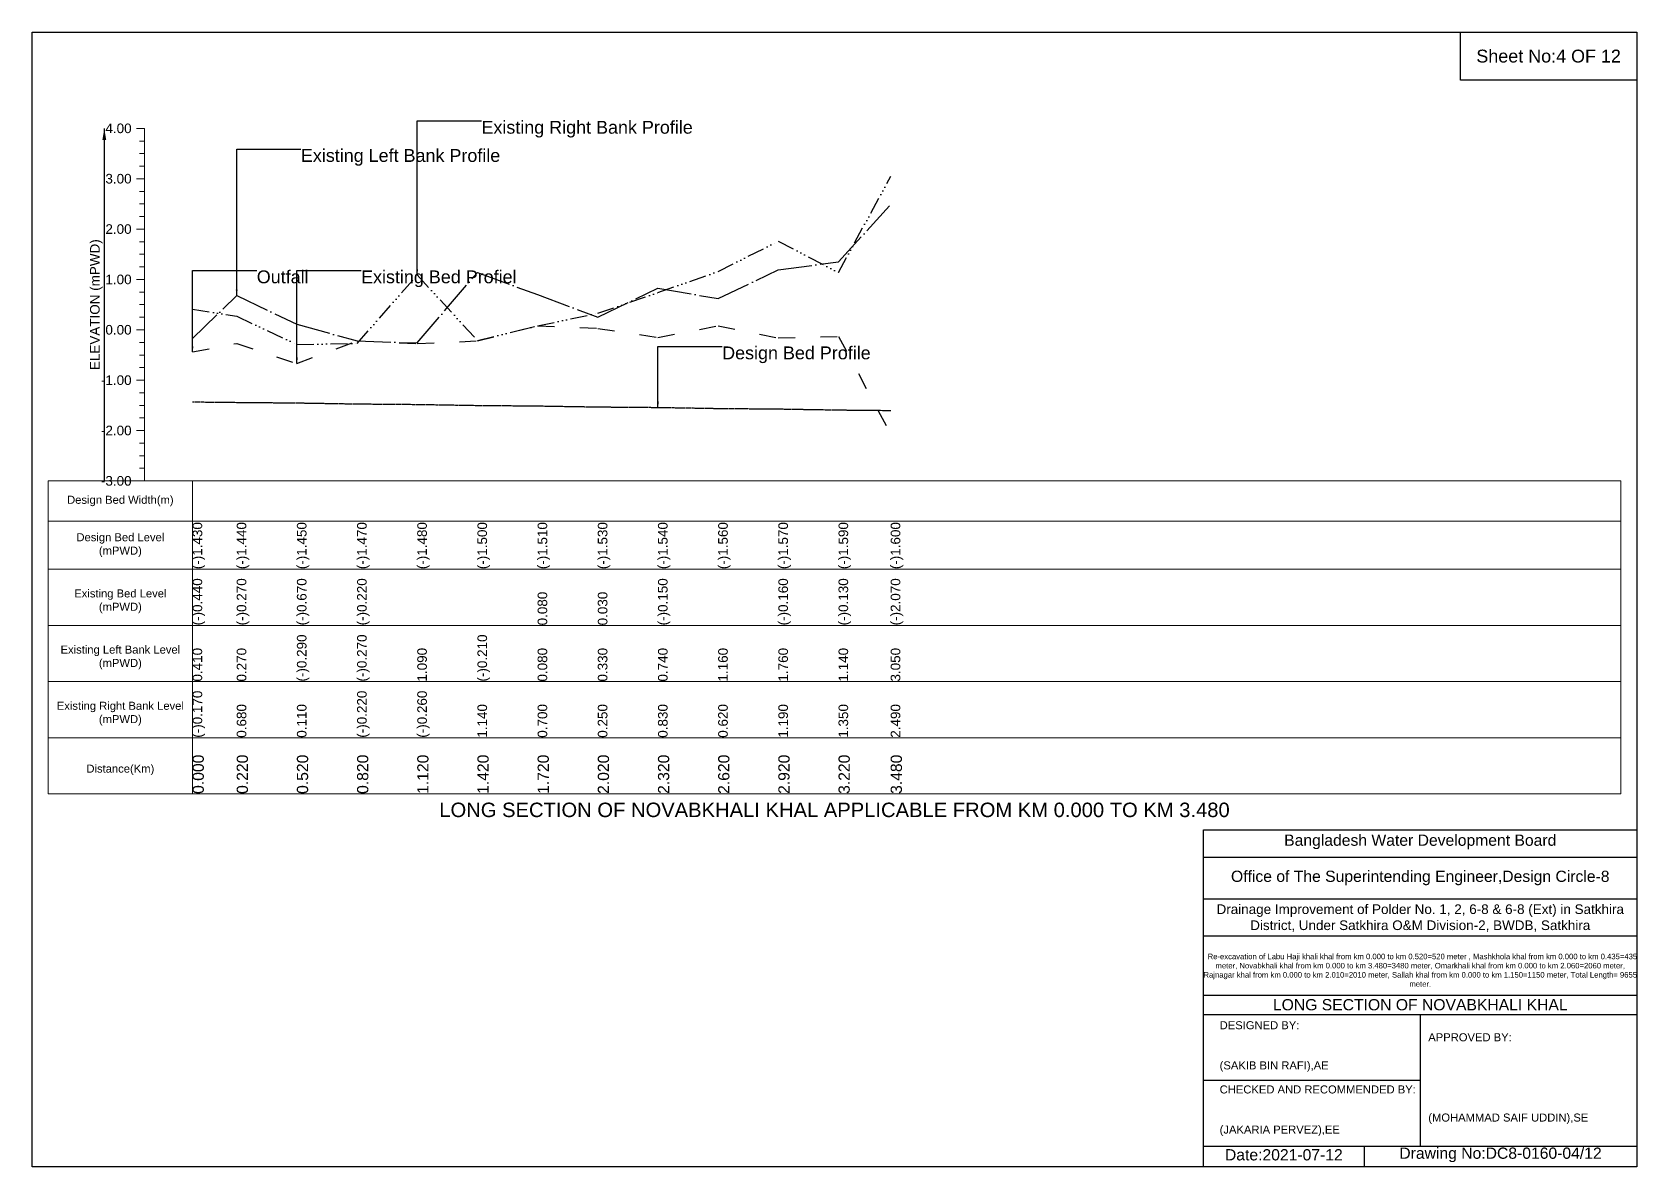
# Model space of a CAD drawing. Header units: inches. Extents: x 91000 to 648000, y -5656 to 141.
# Drawn here: x 280000 to 288000, y -5656 to 0 of the extents above; entities that cross this region are included whole.
import ezdxf

# ---------------------------------------------------------------- set-up
doc = ezdxf.new("R2010")
doc.units = ezdxf.units.IN
doc.header["$LTSCALE"] = 7
doc.header["$MEASUREMENT"] = 0
for name, pattern in [('ACAD_ISO03W100', [30, 12, -18]), ('ACAD_ISO04W100', [30, 24, -3, 0, -3]), ('ACAD_ISO14W100', [24, 12, -3, 0, -3, 0, -3, 0, -3]), ('CENTER', [2, 1.25, -0.25, 0.25, -0.25])]:
    doc.linetypes.add(name, pattern=pattern)
for name, color, linetype, lineweight in [('Design Bed Level Long Section', 7, 'CENTER', 25), ('Existing Bed Level for Long Section', 7, 'ACAD_ISO03W100', 25), ('Existing Left Bank of Long section', 7, 'ACAD_ISO04W100', 25), ('Existing Right Bank of Long Section', 7, 'ACAD_ISO14W100', 25), ('Long Section Border', 7, 'Continuous', 9), ('Long Section Labels', 7, 'Continuous', 9), ('Vscale for Long Section', 7, 'Continuous', 9)]:
    doc.layers.add(name, color=color, linetype=linetype, lineweight=lineweight)
doc.styles.get("Standard").update_dxf_attribs({"font": 'arial.ttf'})
doc.dimstyles.get("Standard").update_dxf_attribs({"dimtxt": 0.18, "dimasz": 0.18, "dimexe": 0.18, "dimexo": 0.0625, "dimgap": 0.09, "dimtad": 0, "dimtih": 1, "dimtoh": 1, "dimdec": 4, "dimzin": 0, "dimdsep": 46, "dimtxsty": 'Standard', "dimcen": 0.09, "dimadec": 0, "dimazin": 0, "dimtfac": 1, "dimtdec": 4, "dimtofl": 0, "dimtmove": 0, "dimatfit": 3, "dimfxl": 0, "dimtolj": 1, "dimtzin": 0, "dimarcsym": 0})

msp = doc.modelspace()

# ---------------------------------------------------------------- linework, layer by layer
for points in [[(280000, 0), (288000, 0), (288000, -5656), (280000, -5656)], [(287120, 0), (288000, 0), (288000, -240), (287120, -240)]]:
    msp.add_lwpolyline(points, close=True)
for points in [[(285840, -5656), (285840, -3976), (288000, -3976)], [(285840, -4112), (288000, -4112)], [(285840, -4320), (288000, -4320)], [(285840, -4504), (288000, -4504)], [(285840, -4800), (288000, -4800)], [(285840, -4896), (288000, -4896)], [(286920, -4896), (286920, -5552)], [(285840, -5224), (286920, -5224)], [(285840, -5552), (288000, -5552)], [(286640, -5552), (286640, -5656)]]:
    msp.add_lwpolyline(points)
at = {"layer": 'Design Bed Level Long Section'}
msp.add_lwpolyline([(280800, -1842.9), (281020, -1845.4), (281320, -1848), (281620, -1853), (281920, -1855.5), (282220, -1860.5), (282520, -1863), (282820, -1868), (283120, -1870.5), (283420, -1875.6), (283720, -1878.1), (284020, -1883.1), (284280, -1885.6)], dxfattribs=at)
at = {"layer": 'Existing Bed Level for Long Section'}
msp.add_lwpolyline([(280800, -1594.4), (281020, -1551.8), (281320, -1652.2), (281620, -1539.2), (281920, -1551.8), (282220, -1539.2), (282520, -1463.9), (282820, -1476.5), (283120, -1521.7), (283420, -1463.9), (283720, -1524.2), (284020, -1516.6), (284280, -2003.6)], dxfattribs=at)
at = {"layer": 'Existing Left Bank of Long section'}
msp.add_lwpolyline([(280800, -1526.7), (281020, -1313.3), (281320, -1456.4), (281620, -1539.2), (281920, -1549.3), (282220, -1197.9), (282520, -1308.3), (282820, -1421.2), (283120, -1275.7), (283420, -1328.4), (283720, -1185.3), (284020, -1145.2), (284280, -859)], dxfattribs=at)
at = {"layer": 'Existing Right Bank of Long Section'}
msp.add_lwpolyline([(280800, -1381.1), (281020, -1416.2), (281320, -1556.8), (281620, -1551.8), (281920, -1210.4), (282220, -1536.7), (282520, -1463.9), (282820, -1401.2), (283120, -1298.3), (283420, -1192.8), (283720, -1042.2), (284020, -1197.9), (284280, -718.5)], dxfattribs=at)
at = {"layer": 'Long Section Border'}
msp.add_lwpolyline([(280080, -2237), (287920, -2237), (287920, -3797), (280080, -3797)], close=True, dxfattribs=at)
for points in [[(280800, -2237), (280800, -3797)], [(280080, -2437), (287920, -2437)], [(280080, -2677), (287920, -2677)], [(280080, -2957), (287920, -2957)], [(280080, -3237), (287920, -3237)], [(280080, -3517), (287920, -3517)]]:
    msp.add_lwpolyline(points, dxfattribs=at)
at = {"layer": 'Vscale for Long Section'}
for points in [[(280560, -480), (280520, -480)], [(280560, -2237), (280560, -1986), (280560, -1735), (280560, -1484), (280560, -1233), (280560, -982), (280560, -731), (280560, -480)], [(280560, -542.8), (280536, -542.8)], [(280560, -605.5), (280536, -605.5)], [(280560, -668.2), (280536, -668.2)], [(280560, -731), (280520, -731)], [(280560, -793.8), (280536, -793.8)], [(280560, -856.5), (280536, -856.5)], [(280560, -919.2), (280536, -919.2)], [(280560, -982), (280520, -982)], [(280560, -1044.8), (280536, -1044.8)], [(280560, -1107.5), (280536, -1107.5)], [(280560, -1170.2), (280536, -1170.2)], [(280560, -1233), (280520, -1233)], [(280560, -1295.8), (280536, -1295.8)], [(280560, -1358.5), (280536, -1358.5)], [(280560, -1421.2), (280536, -1421.2)], [(280560, -1484), (280520, -1484)], [(280560, -1546.8), (280536, -1546.8)], [(280560, -1609.5), (280536, -1609.5)], [(280560, -1672.2), (280536, -1672.2)], [(280560, -1735), (280520, -1735)], [(280560, -1797.8), (280536, -1797.8)], [(280560, -1860.5), (280536, -1860.5)], [(280560, -1986), (280520, -1986)], [(280560, -1923.2), (280536, -1923.2)], [(280560, -2048.8), (280536, -2048.8)], [(280560, -2111.5), (280536, -2111.5)], [(280560, -2237), (280520, -2237)], [(280560, -2174.2), (280536, -2174.2)]]:
    msp.add_lwpolyline(points, dxfattribs=at)

# ---------------------------------------------------------------- texts
at = {"attachment_point": 5}
for s, insert, char_height in [('Sheet No:4 OF 12', (287560, -120), 64), ('Bangladesh Water Development Board', (286920, -4036), 56), ('Office of The Superintending Engineer,Design Circle-8', (286920, -4216), 56)]:
    msp.add_mtext(s, dxfattribs=dict(at, insert=insert, char_height=char_height))
for s, insert, char_height, width, attachment_point in [('Drainage Improvement of Polder No. 1, 2, 6-8 & 6-8 (Ext) in Satkhira District, Under Satkhira O&M Division-2, BWDB, Satkhira', (286920, -4416), 48, 2240, 5), ('  Re-excavation of Labu Haji khali khal from km 0.000 to km 0.520=520 meter , Mashkhola khal from km 0.000 to km 0.435=435 meter, Novabkhali khal from km 0.000 to km 3.480=3480 meter, Omarkhali khal from km 0.000 to km 2.060=2060 meter, Rajnagar khal from km 0.000 to km 2.010=2010 meter, Sallah khal from km 0.000 to km 1.150=1150 meter, Total Length= 9655 meter. ', (286920, -4676), 27.4148, 2160, 5), ('LONG SECTION OF NOVABKHALI KHAL', (286920, -4848), 56, 2240, 5), ('DESIGNED BY:\\P\\P\\P(SAKIB BIN RAFI),AE', (285920, -5056), 40, 1120, 4), ('APPROVED BY:\\P\\P\\P\\P\\P\\P(MOHAMMAD SAIF UDDIN),SE', (286960, -5216), 40, 1120, 4), ('CHECKED AND RECOMMENDED BY:\\P\\P\\P(JAKARIA PERVEZ),EE', (285920, -5376), 40, 1120, 4), ('Date:2021-07-12', (286240, -5596), 56, 1120, 5), ('Drawing No:DC8-0160-04/12', (287320, -5596), 56, 1760, 5)]:
    msp.add_mtext(s, dxfattribs=dict(insert=insert, char_height=char_height, width=width, attachment_point=attachment_point))
at = {"layer": 'Long Section Border', "attachment_point": 5}
for s, insert, char_height in [('Design Bed Width(m)', (280440, -2337), 40), ('Design Bed Level\\P(mPWD)', (280440, -2557), 40), ('Existing Bed Level\\P(mPWD)', (280440, -2837), 40), ('Existing Left Bank Level\\P(mPWD)', (280440, -3117), 40), ('Existing Right Bank Level\\P(mPWD)', (280440, -3397), 40), ('Distance(Km)', (280440, -3677), 40), ('LONG SECTION OF NOVABKHALI KHAL APPLICABLE FROM KM 0.000 TO KM 3.480', (284000, -3877), 72)]:
    msp.add_mtext(s, dxfattribs=dict(at, insert=insert, char_height=char_height))
at = {"layer": 'Long Section Labels', "char_height": 64, "attachment_point": 1}
for s, insert in [('Existing Right Bank Profile', (282240, -442.3)), ('Existing Left Bank Profile', (281340, -582.9)), ('Outfall', (281120, -1187.8)), ('Existing Bed Profiel', (281640, -1187.8)), ('Design Bed Profile', (283440, -1566.8))]:
    msp.add_mtext(s, dxfattribs=dict(at, insert=insert))
at = {"layer": 'Vscale for Long Section', "char_height": 48, "attachment_point": 6}
for s, insert in [('4.00', (280496, -480)), ('3.00', (280496, -731)), ('2.00', (280496, -982)), ('1.00', (280496, -1233)), ('0.00', (280496, -1484)), ('-1.00', (280496, -1735)), ('-2.00', (280496, -1986)), ('-3.00', (280496, -2237))]:
    msp.add_mtext(s, dxfattribs=dict(at, insert=insert))
at = {"layer": 'Vscale for Long Section', "rotation": 90}
for s, insert, char_height, attachment_point in [('ELEVATION (mPWD)', (280320, -1358.5), 48, 5), ('(-)1.430', (280800, -2677), 48, 1), ('(-)1.440', (281020, -2677), 48, 1), ('(-)1.450', (281320, -2677), 48, 1), ('(-)1.470', (281620, -2677), 48, 1), ('(-)1.480', (281920, -2677), 48, 1), ('(-)1.500', (282220, -2677), 48, 1), ('(-)1.510', (282520, -2677), 48, 1), ('(-)1.530', (282820, -2677), 48, 1), ('(-)1.540', (283120, -2677), 48, 1), ('(-)1.560', (283420, -2677), 48, 1), ('(-)1.570', (283720, -2677), 48, 1), ('(-)1.590', (284020, -2677), 48, 1), ('(-)1.600', (284280, -2677), 48, 1), ('(-)0.440', (280800, -2957), 48, 1), ('(-)0.270', (281020, -2957), 48, 1), ('(-)0.270', (281020, -2957), 48, 1), ('(-)0.670', (281320, -2957), 48, 1), ('(-)0.220', (281620, -2957), 48, 1), ('(-)0.220', (281620, -2957), 48, 1), ('0.080', (282520, -2957), 48, 1), ('0.080', (282520, -2957), 48, 1), ('0.030', (282820, -2957), 48, 1), ('(-)0.150', (283120, -2957), 48, 1), ('(-)0.160', (283720, -2957), 48, 1), ('(-)0.130', (284020, -2957), 48, 1), ('(-)2.070', (284280, -2957), 48, 1), ('(-)0.290', (281320, -3237), 48, 1), ('(-)0.270', (281620, -3237), 48, 1), ('(-)0.210', (282220, -3237), 48, 1), ('0.410', (280800, -3237), 48, 1), ('0.270', (281020, -3237), 48, 1), ('1.090', (281920, -3237), 48, 1), ('0.080', (282520, -3237), 48, 1), ('0.330', (282820, -3237), 48, 1), ('0.740', (283120, -3237), 48, 1), ('1.160', (283420, -3237), 48, 1), ('1.760', (283720, -3237), 48, 1), ('1.140', (284020, -3237), 48, 1), ('3.050', (284280, -3237), 48, 1), ('(-)0.170', (280800, -3517), 48, 1), ('0.680', (281020, -3517), 48, 1), ('0.110', (281320, -3517), 48, 1), ('(-)0.220', (281620, -3517), 48, 1), ('(-)0.260', (281920, -3517), 48, 1), ('1.140', (282220, -3517), 48, 1), ('0.700', (282520, -3517), 48, 1), ('0.250', (282820, -3517), 48, 1), ('0.830', (283120, -3517), 48, 1), ('0.620', (283420, -3517), 48, 1), ('1.190', (283720, -3517), 48, 1), ('1.350', (284020, -3517), 48, 1), ('2.490', (284280, -3517), 48, 1), ('0.000', (280800, -3797), 56, 1), ('0.220', (281020, -3797), 56, 1), ('0.520', (281320, -3797), 56, 1), ('0.820', (281620, -3797), 56, 1), ('1.120', (281920, -3797), 56, 1), ('1.420', (282220, -3797), 56, 1), ('1.720', (282520, -3797), 56, 1), ('2.020', (282820, -3797), 56, 1), ('2.320', (283120, -3797), 56, 1), ('2.620', (283420, -3797), 56, 1), ('2.920', (283720, -3797), 56, 1), ('3.220', (284020, -3797), 56, 1), ('3.480', (284280, -3797), 56, 1)]:
    msp.add_mtext(s, dxfattribs=dict(at, insert=insert, char_height=char_height, attachment_point=attachment_point))

# ---------------------------------------------------------------- leaders
at = {"layer": 'Long Section Labels', "annotation_type": 0, "has_hookline": 1, "hookline_direction": 0}
for points, text_width in [([(281920, -1210.4), (281920, -442.3), (282239.9, -442.3)], 1042.7), ([(281020, -1313.3), (281020, -582.9), (281339.9, -582.9)], 983.1), ([(280800, -1594.4), (280800, -1187.8), (281119.9, -1187.8)], 247.8), ([(281320, -1652.2), (281320, -1187.8), (281639.9, -1187.8)], 761.9), ([(283120, -1870.5), (283120, -1566.8), (283439.9, -1566.8)], 729.9)]:
    msp.add_leader(points, dimstyle='Standard', override={"dimasz": 28.8}, dxfattribs=dict(at, text_width=text_width))
at = {"layer": 'Vscale for Long Section'}
msp.add_leader([(280360, -480), (280360, -2237)], dimstyle='Standard', override={"dimasz": 57.6}, dxfattribs=at)

doc.saveas('drawing.dxf')
